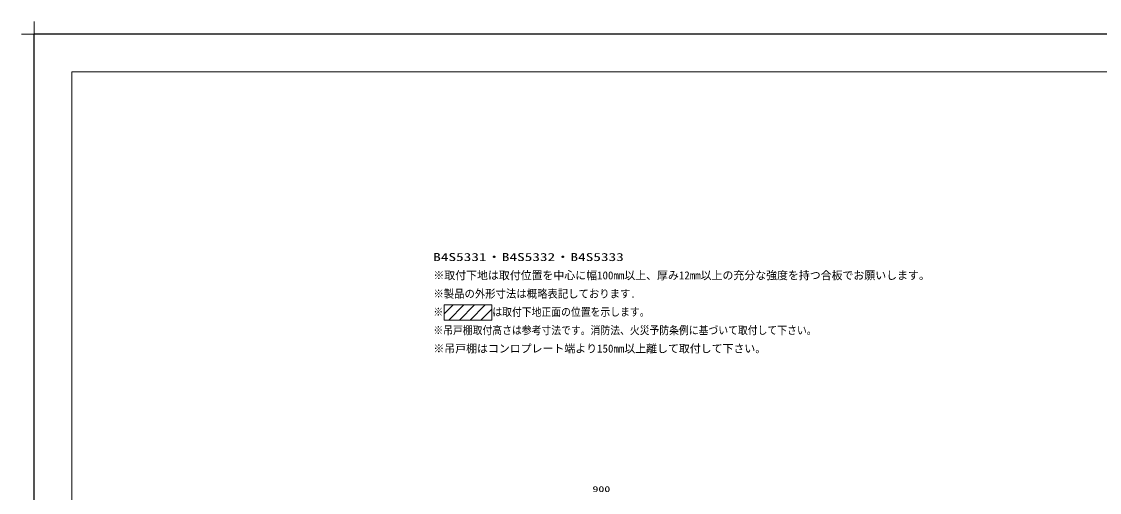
# Model space of a CAD drawing. Units: millimetres, scale not verified. Extents: x -6948 to 6948, y -3796 to 3796.
# Drawn here: x -6948 to 181, y 684 to 3796 of the extents above; entities that cross this region are included whole.
import ezdxf
from ezdxf.enums import TextEntityAlignment as Align

# ---------------------------------------------------------------- set-up
doc = ezdxf.new("R2010")
doc.units = ezdxf.units.MM
doc.header["$LTSCALE"] = 20
doc.linetypes.add('USER3', pattern=[0.26, 0.01, -0.25])
for name, color, linetype, lineweight in [('0-0_0', 30, 'Continuous', 13), ('0-1_図面枠', 3, 'USER3', 15), ('0-3_細線ﾚｲﾔｰ', 91, 'Continuous', 9), ('0-6_寸法ﾚｲﾔｰ', 30, 'Continuous', 13), ('0-7_DEFPOINTS', 7, 'Continuous', 25), ('0-A_一般', 7, 'Continuous', 5)]:
    doc.layers.add(name, color=color, linetype=linetype, lineweight=lineweight)
doc.styles.add('ＭＳ ゴシック', font='')
doc.styles.get('ＭＳ ゴシック').set_extended_font_data('MS Gothic')

# ---------------------------------------------------------------- blocks, each defined once
blk = doc.blocks.new('グループ-13-1')
at = {"layer": '0-A_一般'}
for p, q in [((248166.5, -56118), (248166.5, -53462)), ((246838.5, -54790), (249494.5, -54790))]:
    blk.add_line(p, q, dxfattribs=at)

msp = doc.modelspace()

# ---------------------------------------------------------------- linework, layer by layer
at = {"layer": '0-1_図面枠', "linetype": 'Continuous'}
msp.add_lwpolyline([(-6614.5, -3462.5), (3385.5, -3462.5), (3385.5, 3462.5), (-6614.5, 3462.5)], close=True, dxfattribs=at)
at = {"layer": '0-3_細線ﾚｲﾔｰ'}
for p, q in [((-4151.64, 1863.81), (-4092.57, 1922.88)), ((-4121.86, 1822.88), (-4021.86, 1922.88)), ((-4051.15, 1822.88), (-3951.15, 1922.88)), ((-3980.44, 1822.88), (-3880.44, 1922.88)), ((-3909.73, 1822.88), (-3836.43, 1896.18)), ((-3839.02, 1822.88), (-3836.43, 1825.47))]:
    msp.add_line(p, q, dxfattribs=at)
msp.add_lwpolyline([(-4151.64, 1822.88), (-3836.43, 1822.88), (-3836.43, 1922.88), (-4151.64, 1922.88)], close=True, dxfattribs=at)
at = {"layer": '0-7_DEFPOINTS'}
for p in [(3635.5, 3712.5), (-6864.5, -3712.5)]:
    msp.add_line(p, (-6864.5, 3712.5), dxfattribs=at)

# ---------------------------------------------------------------- block references
at = {"layer": '0-7_DEFPOINTS', "xscale": 0.0625, "yscale": 0.0625}
msp.add_blockref('グループ-13-1', (-22374.91, 7136.88), dxfattribs=at)

# ---------------------------------------------------------------- texts
at = {"layer": '0-0_0', "color": 7, "style": 'ＭＳ ゴシック'}
for s, height, width, p in [('B4S5331・B4S5332・B4S5333', 52.92, 1.4, (-4225.01, 2197.32)), ('※製品の外形寸法は概略表記しております.', 52.92, 0.95, (-4223.84, 1954.69)), ('※\u3000\u3000\u3000\u3000\u3000は取付下地正面の位置を示します。', 52.93, 0.9, (-4223.84, 1834.32)), ('※吊戸棚取付高さは参考寸法です。消防法、火災予防条例に基づいて取付して下さい。', 52.93, 0.9, (-4223.84, 1713.31))]:
    msp.add_text(s, height=height, dxfattribs=dict(at, width=width)).set_placement(p, align=Align.BOTTOM_LEFT)
for s, p in [('※取付下地は取付位置を中心に幅100mm以上、厚み12mm以上の充分な強度を持つ合板でお願いします。', (-4223.84, 2076.22)), ('※吊戸棚はコンロプレート端より150mm以上離して取付して下さい。', (-4223.84, 1592.39))]:
    msp.add_text(s, height=52.92, dxfattribs=at).set_placement(p, align=Align.BOTTOM_LEFT)
at = {"layer": '0-6_寸法ﾚｲﾔｰ', "style": 'ＭＳ ゴシック', "width": 1.5}
msp.add_text('900', height=38.42, dxfattribs=at).set_placement((-3171.66, 675.1), align=Align.BOTTOM_LEFT)

doc.saveas('drawing.dxf')
